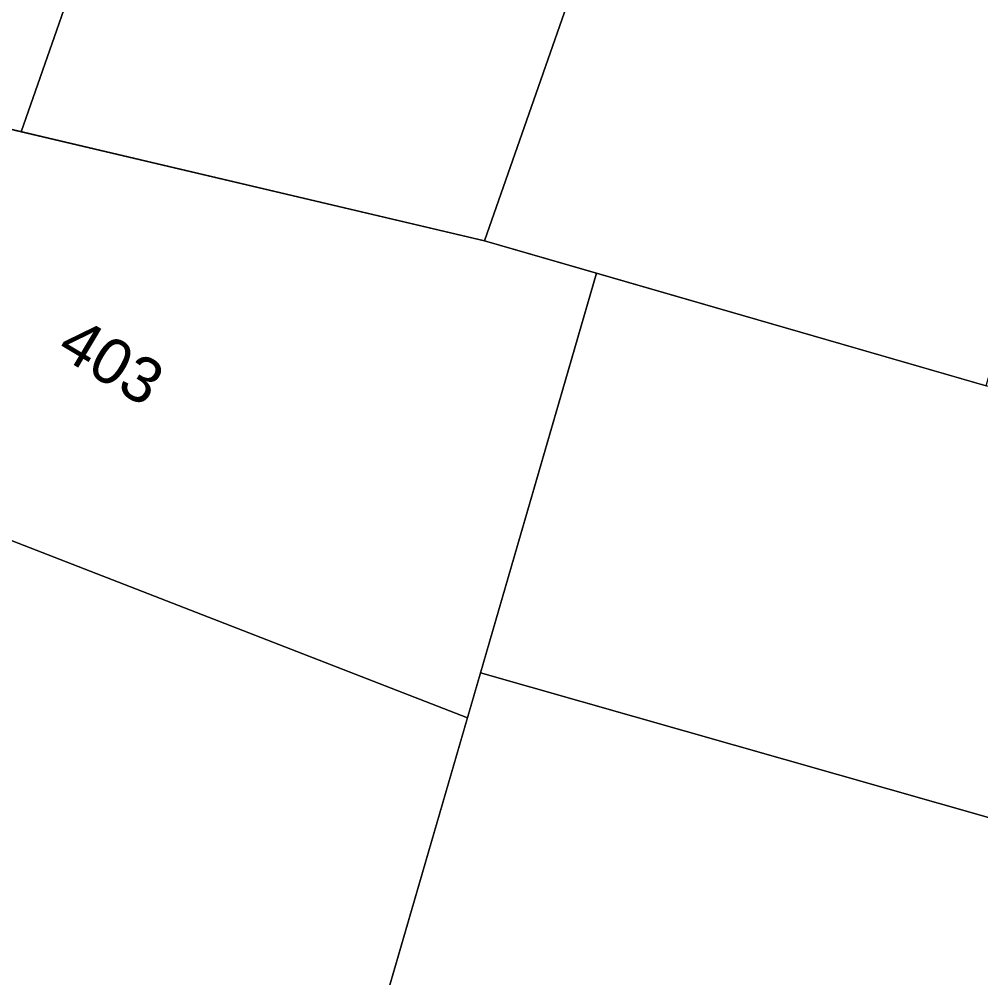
# Model space of a CAD drawing. Header units: metres. Extents: x 264965 to 265706, y 6180501 to 6181430.
# Drawn here: x 265237.1 to 265290.3, y 6180914 to 6180967 of the extents above; entities that cross this region are included whole.
import ezdxf

# ---------------------------------------------------------------- set-up
doc = ezdxf.new("R2010")
doc.units = ezdxf.units.M
doc.layers.add('_User Miscellaneous10', color=241, linetype='Continuous', lineweight=13)
doc.layers.add('Cadastre Developer_SP_NEW', color=92, linetype='Continuous', lineweight=15)
doc.styles.add('ARIAL', font='arial.ttf', dxfattribs={"height": 2})

msp = doc.modelspace()

# ---------------------------------------------------------------- linework, layer by layer
at = {"layer": '_User Miscellaneous10'}
msp.add_lwpolyline([(265238.627, 6181253.709, 0.313089), (265151.775, 6181201.166), (265106.516, 6181099.788, 0.575546), (265176.294, 6181002.993), (265196.045, 6181004.941), (265201.566, 6181000.461), (265203.109, 6180986.387, -0.18017), (265194.13, 6180950.839, -0.134996), (265183.625, 6180941.816, 1.758638), (265202.156, 6180929.332, -0.134996), (265206.571, 6180942.458, 0.179554), (265218.02, 6180988.022), (265216.495, 6181001.933), (265220.926, 6181007.394), (265240.481, 6181009.323, -0.067151), (265318.244, 6181006.537), (265323.56, 6181005.625), (265333.575, 6180991.734), (265321.705, 6180914.063, -0.153558), (265285.078, 6180839.458)], format="xyb", dxfattribs=at)
at = {"layer": 'Cadastre Developer_SP_NEW', "transparency": 33554687, "flags": 128}
for points in [[(265282.282, 6181010.426, 0.023863), (265254.522, 6181010.365), (265237.187, 6180960.816), (265262.813, 6180954.777)], [(265308.284, 6181008.069, 0.022442), (265282.282, 6181010.426), (265262.813, 6180954.777), (265290.57, 6180946.757)], [(265254.522, 6181010.365, 0.012097), (265240.481, 6181009.323), (265220.926, 6181007.394), (265216.495, 6181001.933), (265218.02, 6180988.022, -0.083624), (265216.728, 6180965.637), (265237.187, 6180960.816)], [(265269.005, 6180952.988), (265262.813, 6180954.777), (265216.728, 6180965.637, -0.06831), (265210.245, 6180948.462), (265261.871, 6180928.41)], [(265261.871, 6180928.41), (265210.245, 6180948.462, -0.023876), (265206.904, 6180942.953), (265206.571, 6180942.458, 0.104011), (265202.529, 6180932.499), (265251.503, 6180901.909), (265256.182, 6180908.811)], [(265262.594, 6180930.9), (265256.182, 6180908.811), (265316.274, 6180891.449, 0.042055), (265321.705, 6180914.063)]]:
    msp.add_lwpolyline(points, format="xyb", close=True, dxfattribs=at)
msp.add_lwpolyline([(265321.705, 6180914.063), (265325.174, 6180936.759), (265269.005, 6180952.988), (265262.594, 6180930.9)], close=True, dxfattribs=at)

# ---------------------------------------------------------------- texts
at = {"layer": 'Cadastre Developer_SP_NEW', "transparency": 33554687, "style": 'ARIAL'}
msp.add_text('403', height=2.5, rotation=329.1269, dxfattribs=at).set_placement((265239.05, 6180948.539))

doc.saveas('drawing.dxf')
